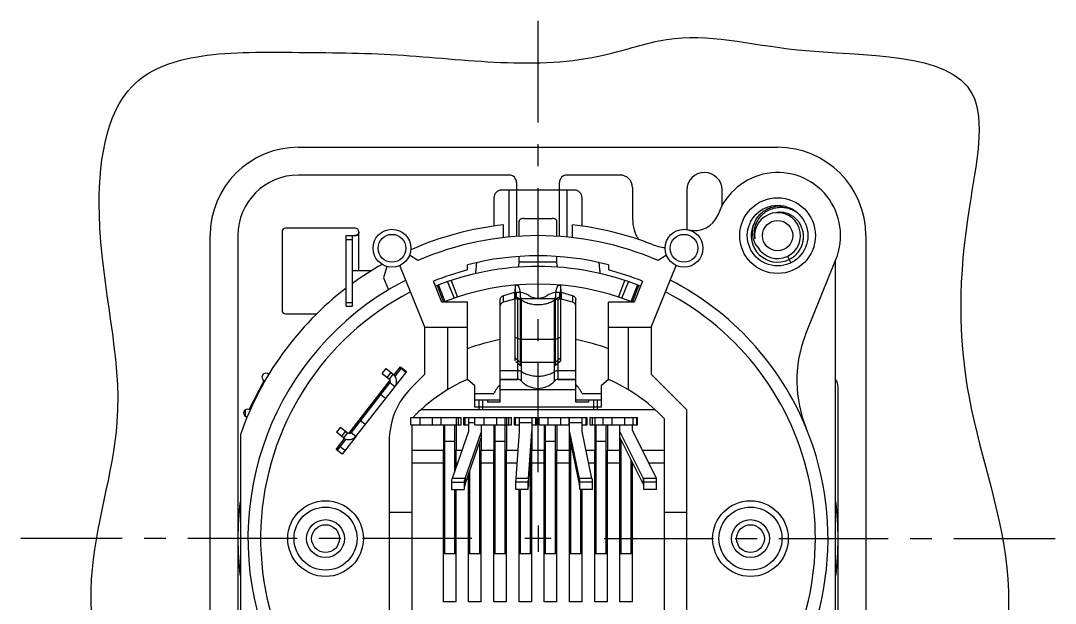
# Model space of a CAD drawing. Header units: millimetres. Extents: x 0 to 420, y 0 to 297.
# Drawn here: x 192.9 to 274.9, y 122.5 to 168.6 of the extents above; entities that cross this region are included whole.
import ezdxf

# ---------------------------------------------------------------- set-up
doc = ezdxf.new("R2010")
doc.units = ezdxf.units.MM
doc.header["$LTSCALE"] = 23.1
doc.linetypes.add('CENTER', pattern=[0.6, 0.375, -0.075, 0.075, -0.075])
doc.layers.get('0').update_dxf_attribs({"linetype": 'CONTINUOUS'})
for name, color, linetype in [('4171', 7, 'CONTINUOUS'), ('AUSFORMSCHRAEGEN', 7, 'CONTINUOUS'), ('BEZUGSACHSEN', 7, 'CONTINUOUS'), ('DEFAULT_1', 7, 'CENTER'), ('FASEN', 7, 'CONTINUOUS'), ('RUNDUNGEN', 7, 'CONTINUOUS')]:
    doc.layers.add(name, color=color, linetype=linetype)

msp = doc.modelspace()

# ---------------------------------------------------------------- linework, layer by layer
at = {"color": 7, "linetype": 'CONTINUOUS'}
for p, q in [((214.89072, 158.60542), (252.89072, 158.60542)), ((236.79072, 155.20542), (230.99072, 155.20542)), ((241.39072, 155.40542), (241.39072, 152.91371)), ((245.69072, 155.20542), (245.69072, 152.08812)), ((248.49072, 153.96537), (248.49072, 155.20542)), ((213.59072, 151.90542), (213.59072, 145.70542)), ((219.39072, 152.20542), (213.89072, 152.20542)), ((207.89072, 112.80542), (207.89072, 151.60542)), ((210.09072, 151.60542), (210.09072, 115.60542)), ((218.69072, 151.60542), (219.49601, 151.60542)), ((219.19072, 146.00542), (219.19072, 151.60542)), ((259.89072, 151.60542), (259.89072, 103.60542)), ((224.37326, 149.63762), (223.71008, 150.06583)), ((244.07136, 150.06583), (243.40817, 149.63762)), ((255.17731, 143.9611), (257.52172, 149.72025)), ((257.49072, 119.35678), (257.49072, 149.6441)), ((220.65953, 148.80542), (219.19072, 148.80542)), ((221.90568, 149.16107), (221.65011, 148.24924)), ((224.91761, 144.34374), (222.92556, 149.23731)), ((228.29072, 148.88591), (228.29072, 149.29412)), ((239.49072, 149.29412), (239.49072, 148.88591)), ((242.86383, 144.34374), (244.85588, 149.23731)), ((221.65011, 148.24924), (222.03153, 147.31226)), ((226.26282, 146.34374), (225.59412, 147.98643)), ((242.18732, 147.98643), (241.51862, 146.34374)), ((232.08662, 147.68721), (232.0889, 147.48906)), ((232.0889, 147.48906), (232.09033, 147.23809)), ((232.09033, 147.23809), (232.09072, 146.89252)), ((235.69072, 146.89237), (235.69121, 147.26816)), ((228.29072, 146.34374), (226.26282, 146.34374)), ((228.29072, 140.21811), (228.29072, 146.34374)), ((232.09072, 141.68979), (232.09072, 146.78776)), ((232.49072, 141.31892), (232.49072, 146.59997)), ((235.29072, 141.31892), (235.29072, 146.59997)), ((235.69072, 141.68979), (235.69072, 146.78776)), ((239.49072, 140.21811), (239.49072, 146.34374)), ((241.51862, 146.34374), (239.49072, 146.34374)), ((213.89072, 145.40542), (216.35091, 145.40542)), ((218.69072, 146.00542), (219.19072, 146.00542)), ((224.91761, 140.63231), (224.91761, 144.34374)), ((224.91761, 144.34374), (228.29072, 144.34374)), ((226.71761, 144.34374), (226.71761, 139.39467)), ((239.49072, 144.34374), (242.86383, 144.34374)), ((241.06383, 139.39467), (241.06383, 144.34374)), ((242.86383, 144.34374), (242.86383, 140.63231)), ((222.49617, 140.56867), (222.9887, 141.19908)), ((222.9887, 141.19908), (223.46151, 140.82968)), ((232.12482, 141.62925), (232.49072, 141.31892)), ((235.65662, 141.62925), (235.29072, 141.31892)), ((212.55254, 140.61018), (212.43452, 140.67031)), ((223.46151, 140.82968), (222.53802, 139.64766)), ((223.01402, 141.07649), (222.55267, 140.48599)), ((223.40803, 140.76866), (223.01402, 141.07649)), ((230.89072, 138.40542), (230.89072, 140.91984)), ((236.89072, 138.40542), (236.89072, 140.91984)), ((242.86383, 140.63231), (245.69072, 137.80542)), ((212.16213, 140.13571), (212.24051, 140.09577)), ((218.88243, 135.94329), (222.16968, 140.15078)), ((222.1404, 139.95831), (219.0621, 136.01826)), ((228.89072, 139.70542), (228.29072, 140.21811)), ((232.29072, 140.20542), (230.89072, 140.20542)), ((236.89072, 140.20542), (235.49072, 140.20542)), ((239.49072, 140.21811), (238.89072, 139.70542)), ((257.69072, 103.60542), (257.69072, 139.60542)), ((228.89072, 139.10542), (230.39072, 139.10542)), ((237.39072, 139.10542), (238.89072, 139.10542)), ((229.89072, 138.60542), (230.89072, 138.60542)), ((236.89072, 138.60542), (237.89072, 138.60542)), ((210.70936, 137.28449), (210.81809, 137.22909)), ((211.06497, 137.77669), (210.98175, 137.81909)), ((223.81072, 136.60542), (223.81072, 137.20542)), ((223.81072, 137.20542), (226.77791, 137.20542)), ((224.51072, 137.20542), (224.51072, 136.60542)), ((243.18588, 137.80542), (224.59556, 137.80542)), ((225.51072, 137.20542), (225.51072, 136.60542)), ((226.21072, 136.60542), (226.21072, 137.20542)), ((227.39072, 137.20542), (227.39072, 134.60542)), ((228.09072, 137.20542), (228.09072, 136.60542)), ((228.09072, 137.20542), (231.29072, 137.20542)), ((228.39072, 137.20542), (228.39072, 136.09358)), ((228.89072, 136.60542), (228.89072, 137.20542)), ((229.59072, 137.20542), (229.59072, 136.60542)), ((230.59072, 137.20542), (230.59072, 136.60542)), ((231.29072, 136.60542), (231.29072, 137.20542)), ((231.39072, 137.20542), (231.39072, 134.60542)), ((232.09072, 137.20542), (232.09072, 136.60542)), ((232.09072, 137.20542), (233.69072, 137.20542)), ((232.39072, 137.20542), (232.39072, 136.09358)), ((233.39072, 137.20542), (233.39072, 134.60542)), ((233.69072, 137.20542), (233.69072, 136.60542)), ((233.97072, 136.60542), (233.97072, 137.20542)), ((233.97072, 137.20542), (237.69072, 137.20542)), ((234.67072, 137.20542), (234.67072, 136.60542)), ((235.67072, 137.20542), (235.67072, 136.60542)), ((236.37072, 136.60542), (236.37072, 137.20542)), ((236.39072, 134.60542), (236.39072, 137.20542)), ((237.39072, 136.09358), (237.39072, 137.20542)), ((237.69072, 137.20542), (237.69072, 136.60542)), ((238.39072, 137.20542), (238.39072, 134.60542)), ((238.58629, 137.20542), (241.69072, 137.20542)), ((239.05072, 136.60542), (239.05072, 137.20542)), ((239.75072, 137.20542), (239.75072, 136.60542)), ((240.75072, 137.20542), (240.75072, 136.60542)), ((241.45072, 136.60542), (241.45072, 137.20542)), ((241.69072, 137.20542), (241.69072, 136.60542)), ((243.89072, 137.11541), (243.89072, 118.09542)), ((245.69072, 118.09542), (245.69072, 137.80542)), ((223.89072, 136.60542), (223.89072, 109.00542)), ((226.39072, 136.60542), (226.39072, 134.60542)), ((229.39072, 136.60542), (229.39072, 134.60542)), ((230.39072, 136.60542), (230.39072, 134.60542)), ((234.39072, 136.60542), (234.39072, 134.60542)), ((235.39072, 136.60542), (235.39072, 134.60542)), ((239.39072, 136.60542), (239.39072, 134.60542)), ((240.39072, 134.60542), (240.39072, 136.60542)), ((241.39072, 136.16267), (241.39072, 136.60542)), ((210.29072, 135.85405), (210.29072, 105.60069)), ((217.87871, 134.65859), (218.55594, 135.5254)), ((218.64983, 135.49058), (217.95391, 134.59984)), ((219.45971, 135.70761), (218.35152, 134.28919)), ((228.39072, 136.09358), (227.08815, 132.35406)), ((228.11598, 132.35406), (229.39072, 136.01369)), ((232.39072, 136.09358), (232.13444, 132.35406)), ((233.13553, 132.35406), (233.39072, 136.07765)), ((236.39072, 136.04561), (237.15593, 132.35406)), ((238.16587, 132.35406), (237.39072, 136.09358)), ((240.39072, 136.04942), (242.24126, 132.35406)), ((243.28072, 132.38852), (241.39072, 136.16267)), ((218.35152, 134.28919), (217.87871, 134.65859)), ((218.58248, 134.59225), (218.18848, 134.90008)), ((223.89072, 134.60542), (226.39072, 134.60542)), ((227.39072, 134.60542), (227.87235, 134.60542)), ((229.39072, 134.60542), (230.39072, 134.60542)), ((231.39072, 134.60542), (232.28873, 134.60542)), ((233.39072, 134.60542), (234.39072, 134.60542)), ((235.39072, 134.60542), (236.39072, 134.60542)), ((237.6992, 134.60542), (238.39072, 134.60542)), ((239.39072, 134.60542), (240.39072, 134.60542)), ((242.17055, 134.60542), (243.89072, 134.60542)), ((226.49072, 133.92542), (226.39072, 133.92542)), ((227.39072, 133.92542), (227.29072, 133.92542)), ((229.39072, 133.92542), (229.29072, 133.92542)), ((230.49072, 133.92542), (230.39072, 133.92542)), ((231.39072, 133.92542), (231.29072, 133.92542)), ((233.39072, 133.92542), (233.29072, 133.92542)), ((234.49072, 133.92542), (234.39072, 133.92542)), ((235.39072, 133.92542), (235.29072, 133.92542)), ((236.49072, 133.92542), (236.39072, 133.92542)), ((238.49072, 133.92542), (238.39072, 133.92542)), ((239.39072, 133.92542), (239.29072, 133.92542)), ((240.49072, 133.92542), (240.39072, 133.92542)), ((227.04072, 132.25833), (227.04072, 131.48542)), ((228.04072, 132.21111), (228.04072, 131.48542)), ((228.11598, 132.35406), (228.11598, 131.91525)), ((232.12072, 131.48542), (232.12072, 132.21997)), ((233.12072, 131.48542), (233.12072, 132.21111)), ((237.15593, 132.35406), (237.15593, 131.91525)), ((237.20072, 131.48542), (237.20072, 132.21111)), ((238.20072, 131.48542), (238.20072, 132.23863)), ((242.24126, 132.35406), (242.24126, 131.91525)), ((242.28072, 131.48542), (242.28072, 132.29642)), ((243.28072, 131.48542), (243.28072, 132.38852)), ((227.04072, 132.08542), (228.04072, 132.08542)), ((233.12072, 132.08542), (232.12072, 132.08542)), ((238.20072, 132.08542), (237.20072, 132.08542)), ((243.28072, 132.08542), (242.28072, 132.08542)), ((222.09072, 129.70579), (222.09072, 102.60542)), ((222.09072, 129.70579), (223.89072, 129.70579)), ((243.89072, 129.70579), (245.69072, 129.70579)), ((233.89072, 128.65542), (233.89072, 126.55542)), ((234.94072, 127.60542), (232.84072, 127.60542)), ((227.39072, 126.40542), (226.39072, 126.40542)), ((229.39072, 126.40542), (228.39072, 126.40542)), ((231.39072, 126.40542), (230.39072, 126.40542)), ((233.39072, 126.40542), (232.39072, 126.40542)), ((235.39072, 126.40542), (234.39072, 126.40542)), ((237.39072, 126.40542), (236.39072, 126.40542)), ((239.39072, 126.40542), (238.39072, 126.40542)), ((241.39072, 126.40542), (240.39072, 126.40542)), ((227.39072, 122.60542), (226.39072, 122.60542)), ((229.39072, 122.60542), (228.39072, 122.60542)), ((231.39072, 122.60542), (230.39072, 122.60542)), ((233.39072, 122.60542), (232.39072, 122.60542)), ((235.39072, 122.60542), (234.39072, 122.60542)), ((237.39072, 122.60542), (236.39072, 122.60542)), ((239.39072, 122.60542), (238.39072, 122.60542)), ((241.39072, 122.60542), (240.39072, 122.60542))]:
    msp.add_line(p, q, dxfattribs=at)
at = {"color": 9, "linetype": 'CONTINUOUS'}
for p, q in [((219.69072, 148.80542), (219.69072, 151.90542)), ((218.69072, 151.30542), (219.19072, 151.30542)), ((232.39072, 149.53523), (235.39072, 149.53523)), ((253.80757, 149.71959), (253.93781, 149.45171)), ((218.69072, 146.30542), (219.19072, 146.30542)), ((232.09072, 146.78776), (232.49072, 146.59997)), ((235.29072, 146.59997), (232.49072, 146.59997)), ((235.69072, 146.78776), (235.29072, 146.59997)), ((232.09072, 143.56232), (232.49072, 143.37453)), ((235.29072, 143.37453), (232.49072, 143.37453)), ((235.69072, 143.56232), (235.29072, 143.37453)), ((232.09072, 141.91456), (232.49072, 141.54368)), ((232.13924, 141.64481), (232.49072, 141.31892)), ((235.29072, 141.54368), (232.49072, 141.54368)), ((235.69072, 141.91456), (235.29072, 141.54368)), ((235.69072, 141.68979), (235.29072, 141.31892)), ((222.10593, 140.23905), (222.41377, 140.63305)), ((210.98175, 137.81909), (212.16213, 140.13571)), ((222.1404, 139.95831), (222.53441, 139.65048)), ((221.79562, 138.70487), (221.40161, 139.0127)), ((230.89072, 139.40542), (236.89072, 139.40542)), ((220.1949, 136.65604), (219.80089, 136.96387)), ((228.89072, 136.77558), (228.39072, 136.77558)), ((233.39072, 136.77558), (232.39072, 136.77558)), ((237.39072, 136.77558), (236.39072, 136.77558)), ((218.78136, 135.98379), (218.47353, 135.58978)), ((219.0621, 136.01826), (219.4561, 135.71043)), ((227.29072, 135.2992), (226.49072, 135.2992)), ((231.29072, 135.2992), (230.49072, 135.2992)), ((235.29072, 135.2992), (234.49072, 135.2992)), ((239.29072, 135.2992), (238.49072, 135.2992)), ((240.54666, 135.2992), (240.49072, 135.2992)), ((228.11598, 132.35406), (227.08815, 132.35406)), ((233.13553, 132.35406), (232.13444, 132.35406)), ((233.13553, 132.35406), (233.13553, 131.91525)), ((238.16587, 132.35406), (237.15593, 132.35406)), ((243.28072, 132.35406), (242.24126, 132.35406))]:
    msp.add_line(p, q, dxfattribs=at)
at = {"color": 3, "linetype": 'CONTINUOUS'}
for p, q in [((218.69072, 146.00542), (218.69072, 151.60542)), ((222.53441, 139.65048), (219.4561, 135.71043)), ((223.81072, 136.60542), (227.39072, 136.60542)), ((226.49072, 126.40542), (226.49072, 136.60542)), ((227.29072, 132.93561), (227.29072, 136.60542)), ((228.09072, 136.60542), (228.39072, 136.60542)), ((228.89072, 136.60542), (231.39072, 136.60542)), ((230.49072, 126.40542), (230.49072, 136.60542)), ((231.29072, 126.40542), (231.29072, 136.60542)), ((232.09072, 136.60542), (232.39072, 136.60542)), ((233.39072, 136.60542), (233.69072, 136.60542)), ((233.97072, 136.60542), (236.39072, 136.60542)), ((234.49072, 126.40542), (234.49072, 136.60542)), ((235.29072, 126.40542), (235.29072, 136.60542)), ((237.39072, 136.60542), (237.69072, 136.60542)), ((238.39072, 136.60542), (241.69072, 136.60542)), ((238.49072, 126.40542), (238.49072, 136.60542)), ((239.29072, 126.40542), (239.29072, 136.60542)), ((228.11598, 131.91525), (229.39072, 135.57488)), ((233.13553, 131.91525), (233.39072, 135.63884)), ((236.39072, 135.6068), (237.15593, 131.91525)), ((240.39072, 135.6106), (242.24126, 131.91525)), ((240.49072, 126.40542), (240.49072, 135.41091)), ((229.29072, 126.40542), (229.29072, 135.28779)), ((236.49072, 126.40542), (236.49072, 135.12438)), ((233.29072, 126.40542), (233.29072, 134.17971)), ((241.29072, 126.40542), (241.29072, 133.81339)), ((228.49072, 126.40542), (228.49072, 132.99108)), ((227.04072, 131.48542), (228.04072, 131.48542)), ((227.29072, 126.40542), (227.29072, 131.48542)), ((233.12072, 131.48542), (232.12072, 131.48542)), ((232.49072, 126.40542), (232.49072, 131.48542)), ((238.20072, 131.48542), (237.20072, 131.48542)), ((237.29072, 126.40542), (237.29072, 131.48542)), ((243.28072, 131.48542), (242.28072, 131.48542))]:
    msp.add_line(p, q, dxfattribs=at)
at = {"color": 7, "linetype": 'CONTINUOUS'}
msp.add_lwpolyline([(235.69121, 147.26816), (235.69302, 147.54137), (235.69466, 147.68004)], dxfattribs=at)
msp.add_circle((252.89072, 151.60542), 1.2, dxfattribs=at)
for centre, radius, start, end in [((214.89072, 151.60542), 7, 90, 180), ((252.89072, 151.60542), 7, 0, 90), ((214.89072, 151.60542), 4.8, 90, 180), ((240.39072, 155.40542), 1, 0, 90), ((247.09072, 155.20542), 1.4, 0, 180), ((252.89072, 151.60542), 5, 337.85, 160.3705064), ((230.99072, 154.60542), 0.6, 90, 180), ((236.79072, 154.60542), 0.6, 0, 90), ((244.39072, 152.91371), 3, 180, 212.6096632), ((252.89072, 151.60542), 2.09689, 149.8922597, 285.478133), ((252.89072, 151.60542), 1.82, 210.2268121, 188.0325009), ((213.89072, 151.90542), 0.3, 90, 180), ((219.39072, 151.90542), 0.3, 0, 90), ((233.89072, 127.60542), 24, 66.6366567, 113.3633433), ((233.89072, 127.60542), 22.4, 75.5224878, 104.4775122), ((252.88955, 151.60851), 2.10018, 285.4863392, 295.9198652), ((233.89072, 127.60542), 22.00499, 104.7432356, 112.15), ((233.89072, 127.60542), 22.00499, 67.85, 75.2567644), ((233.89072, 127.60542), 22, 117.3659086, 237.5635628), ((262.25981, 146.74952), 30.16911, 179.5913723, 179.9273837), ((205.5122, 146.74957), 30.17855, 0.0724989, 0.4082747), ((233.89072, 127.60542), 22, 319.8002357, 62.6340914), ((213.89072, 145.70542), 0.3, 180, 270), ((264.41807, 140.1386), 10, 159.6116131, 202.3208854), ((268.14411, 138.68264), 14, 157.85, 159.338818), ((233.89072, 127.60542), 16.04641, 100.7763383, 110.4254157), ((233.89072, 127.60542), 16.04641, 69.5745843, 79.2236617), ((212.29832, 140.40301), 0.3, 63, 243), ((221.9828, 140.08145), 0.2, 322, 52), ((233.89072, 127.60542), 13.8, 113.9410873, 135.9108099), ((233.89072, 137.16892), 4, 138.6052479, 151.0449756), ((233.89072, 137.16892), 4, 28.9550244, 41.3947521), ((233.89072, 127.60542), 13.8, 43.5612845, 66.0589127), ((256.69072, 139.60542), 1, 0, 36.7700646), ((210.84555, 137.55179), 0.3, 63, 243), ((218.90449, 136.14139), 0.2, 232, 322), ((233.89072, 127.60542), 23.8, 172.9089184, 187.0910816), ((233.89072, 127.60542), 23.8, 352.9089184, 7.0910816)]:
    msp.add_arc(centre, radius, start, end, dxfattribs=at)
at = {"color": 3, "linetype": 'CONTINUOUS'}
for centre, start, end in [((221.9828, 140.08145), 322, 52), ((218.90449, 136.14139), 232, 322)]:
    msp.add_arc(centre, 0.7, start, end, dxfattribs=at)
at = {"color": 7, "linetype": 'CONTINUOUS'}
for points, knots in [([(244.08527, 167.14666), (247.39258, 167.66349), (254.91526, 165.46675), (270.72027, 166.47485), (267.24616, 151.10819), (267.10257, 139.02373), (272.85133, 123.73556), (268.86873, 109.81383), (274.11056, 93.74358), (262.14433, 89.80538), (256.03045, 88.79099), (254.05909, 88.56179)], [0, 0, 0, 0, 0.09412705, 0.22309623, 0.30407615, 0.44207448, 0.57379684, 0.72109852, 0.83887147, 0.94667909, 1, 1, 1, 1]), ([(206.73743, 165.75331), (209.13937, 166.18179), (215.08735, 166.11365), (225.22772, 166.06774), (235.51649, 164.38545), (242.4859, 166.89673), (244.08527, 167.14666)], [0, 0, 0, 0, 0.19114483, 0.41719415, 0.86364662, 1, 1, 1, 1]), ([(224.46359, 88.19097), (217.68631, 87.33002), (206.74027, 83.59083), (196.20177, 97.2021), (200.78924, 110.36549), (197.07553, 123.90486), (202.18887, 138.24736), (198.19842, 150.60632), (199.80695, 163.52631), (204.7518, 165.3991), (206.73743, 165.75331)], [0, 0, 0, 0, 0.18783985, 0.28730037, 0.42500307, 0.56084177, 0.68233007, 0.84211899, 0.94365503, 1, 1, 1, 1]), ([(251.31817, 150.68918), (251.24241, 150.78293), (251.10828, 150.98894), (250.9716, 151.33521), (250.90463, 151.7098), (250.91266, 152.09795), (250.99775, 152.48434), (251.15885, 152.85349), (251.39184, 153.19048), (251.68969, 153.48142), (252.04282, 153.71409), (252.43941, 153.87832), (252.86595, 153.96641), (253.18163, 153.97138), (253.35073, 153.9558), (253.37379, 153.95333)], [0, 0, 0, 0, 0.07380639, 0.14933346, 0.22652538, 0.30528912, 0.38554993, 0.46726828, 0.55039304, 0.63487541, 0.72068484, 0.80779302, 0.89617076, 0.98582106, 1, 1, 1, 1]), ([(254.52868, 153.35469), (254.46596, 153.40195), (254.27668, 153.53052), (253.93665, 153.69566), (253.50631, 153.81013), (253.06875, 153.83941), (252.64042, 153.78457), (252.2372, 153.64979), (251.99298, 153.51033), (251.87986, 153.42985)], [0, 0, 0, 0, 0.08312027, 0.24188258, 0.39824239, 0.55221622, 0.70382503, 0.85308419, 1, 1, 1, 1]), ([(251.87986, 153.42985), (251.76853, 153.35066), (251.56307, 153.17183), (251.31577, 152.85063), (251.13987, 152.49254), (251.04043, 152.11258), (251.01938, 151.72656), (251.05728, 151.47323), (251.08858, 151.3511)], [0, 0, 0, 0, 0.17336393, 0.34394883, 0.51182508, 0.67707912, 0.83975042, 1, 1, 1, 1]), ([(219.69072, 151.90542), (219.69072, 151.87335), (219.68384, 151.81215), (219.65622, 151.72887), (219.61337, 151.66232), (219.55893, 151.61786), (219.51588, 151.60542), (219.49601, 151.60542)], [0, 0, 0, 0, 0.24665098, 0.4693486, 0.66969921, 0.84719927, 1, 1, 1, 1]), ([(232.09146, 146.96469), (232.09179, 147.0203), (232.09256, 147.17271), (232.08905, 147.39417), (232.10779, 147.56482), (232.10298, 147.63319)], [0, 0, 0, 0, 0.24935854, 0.68372315, 1, 1, 1, 1]), ([(232.28044, 147.6501), (232.3264, 147.61457), (232.39173, 147.48628), (232.45051, 147.25542), (232.48426, 146.9497), (232.49072, 146.72347), (232.49072, 146.59997)], [0, 0, 0, 0, 0.158217, 0.37683806, 0.66016892, 1, 1, 1, 1]), ([(235.29072, 146.59997), (235.29072, 146.72356), (235.29718, 146.94991), (235.33097, 147.25568), (235.38977, 147.48644), (235.45508, 147.6146), (235.501, 147.6501)], [0, 0, 0, 0, 0.34008713, 0.62347572, 0.84191789, 1, 1, 1, 1]), ([(235.67845, 147.63335), (235.67365, 147.56493), (235.69238, 147.39419), (235.68888, 147.17266), (235.68965, 147.02023), (235.68998, 146.96462)], [0, 0, 0, 0, 0.31639807, 0.7507478, 1, 1, 1, 1]), ([(227.08815, 132.35406), (227.08427, 132.34548), (227.06933, 132.31315), (227.05334, 132.28129), (227.04072, 132.25833)], [0, 0, 0, 0, 0.2643952, 1, 1, 1, 1]), ([(228.11598, 132.35406), (228.10414, 132.32791), (228.08079, 132.27932), (228.05423, 132.23235), (228.04072, 132.21111)], [0, 0, 0, 0, 0.53276821, 1, 1, 1, 1]), ([(232.13444, 132.35406), (232.13333, 132.34162), (232.12922, 132.29688), (232.12463, 132.25218), (232.12072, 132.21997)], [0, 0, 0, 0, 0.27788459, 1, 1, 1, 1]), ([(233.13553, 132.35406), (233.13433, 132.34067), (233.12994, 132.29296), (233.125, 132.2453), (233.12072, 132.21111)], [0, 0, 0, 0, 0.28064344, 1, 1, 1, 1]), ([(237.15593, 132.35406), (237.16292, 132.32811), (237.17665, 132.28007), (237.19255, 132.23268), (237.20072, 132.21111)], [0, 0, 0, 0, 0.53813364, 1, 1, 1, 1]), ([(238.16587, 132.35406), (238.16871, 132.34355), (238.17941, 132.3048), (238.19115, 132.26633), (238.20072, 132.23863)], [0, 0, 0, 0, 0.27096676, 1, 1, 1, 1]), ([(242.24126, 132.35406), (242.24453, 132.34905), (242.25733, 132.32961), (242.27058, 132.31045), (242.28072, 132.29642)], [0, 0, 0, 0, 0.256637, 1, 1, 1, 1])]:
    msp.add_open_spline(points, degree=3, knots=knots, dxfattribs=at)
at = {"color": 3, "linetype": 'CONTINUOUS'}
for points, knots in [([(219.69072, 151.90542), (219.69072, 151.87623), (219.67754, 151.81418), (219.62339, 151.73059), (219.537, 151.6626), (219.44672, 151.62583), (219.38717, 151.61318), (219.36649, 151.61019)], [0, 0, 0, 0, 0.18451692, 0.38970678, 0.61778486, 0.868374, 1, 1, 1, 1]), ([(228.11598, 131.91525), (228.10422, 131.8737), (228.08115, 131.79678), (228.05443, 131.721), (228.04072, 131.68652)], [0, 0, 0, 0, 0.53778389, 1, 1, 1, 1]), ([(233.13553, 131.91525), (233.13433, 131.89383), (233.12994, 131.81755), (233.12501, 131.7413), (233.12072, 131.68652)], [0, 0, 0, 0, 0.28083628, 1, 1, 1, 1]), ([(237.15593, 131.91525), (237.1629, 131.87385), (237.17656, 131.79735), (237.19249, 131.72128), (237.20072, 131.68652)], [0, 0, 0, 0, 0.54034343, 1, 1, 1, 1]), ([(242.24126, 131.91525), (242.24452, 131.90725), (242.25725, 131.87633), (242.27051, 131.84563), (242.28072, 131.82303)], [0, 0, 0, 0, 0.25822195, 1, 1, 1, 1])]:
    msp.add_open_spline(points, degree=3, knots=knots, dxfattribs=at)
at = {"color": 7, "linetype": 'CONTINUOUS'}
for points in [[(232.15474, 147.6928), (232.19901, 147.69378), (232.24523, 147.67732), (232.28044, 147.6501)], [(235.501, 147.6501), (235.5362, 147.67732), (235.58242, 147.69377), (235.62669, 147.6928)], [(232.10298, 147.63319), (232.10173, 147.65097), (232.09963, 147.66851), (232.09962, 147.68642)], [(235.6818, 147.68642), (235.68179, 147.66856), (235.67969, 147.65107), (235.67845, 147.63335)]]:
    msp.add_open_spline(points, degree=3, dxfattribs=at)
at = {"layer": '4171', "color": 9, "linetype": 'CONTINUOUS'}
for p, q in [((232.29072, 140.20542), (232.29072, 146.59142)), ((232.58449, 140.07689), (232.58449, 146.5088)), ((235.19695, 140.07689), (235.19695, 146.5088)), ((235.49072, 140.20542), (235.49072, 146.59142)), ((230.89072, 140.91984), (232.29072, 140.91984)), ((235.49072, 140.91984), (236.89072, 140.91984))]:
    msp.add_line(p, q, dxfattribs=at)
at = {"layer": '4171', "color": 7, "linetype": 'CONTINUOUS'}
for p, q in [((230.89072, 140.20542), (232.29072, 140.20542)), ((235.49072, 140.20542), (236.89072, 140.20542))]:
    msp.add_line(p, q, dxfattribs=at)
for centre, radius, start, end in [((232.29072, 139.80542), 0.4, 42.7412445, 90), ((233.89072, 141.28399), 1.77857, 222.7412445, 317.2587555), ((235.49072, 139.80542), 0.4, 90, 137.2587555)]:
    msp.add_arc(centre, radius, start, end, dxfattribs=at)
for points, knots in [([(233.17203, 146.8578), (233.11373, 146.89835), (232.98425, 146.97041), (232.76952, 147.04746), (232.53515, 147.09499), (232.3728, 147.10565), (232.29072, 147.10565)], [0, 0, 0, 0, 0.22951843, 0.47592983, 0.73471104, 1, 1, 1, 1]), ([(235.49072, 147.10565), (235.40864, 147.10565), (235.24628, 147.09499), (235.01192, 147.04746), (234.79719, 146.97041), (234.6677, 146.89835), (234.60941, 146.8578)], [0, 0, 0, 0, 0.26528896, 0.52407017, 0.77048157, 1, 1, 1, 1]), ([(232.29072, 146.59142), (232.32706, 146.59142), (232.39836, 146.58521), (232.49827, 146.55781), (232.55827, 146.52704), (232.58449, 146.5088)], [0, 0, 0, 0, 0.35263792, 0.69010629, 1, 1, 1, 1]), ([(232.58449, 146.5088), (232.68396, 146.44006), (232.90705, 146.31951), (233.27889, 146.20022), (233.68311, 146.13879), (234.09833, 146.13879), (234.50255, 146.20022), (234.87439, 146.31951), (235.09748, 146.44006), (235.19695, 146.5088)], [0, 0, 0, 0, 0.1318725, 0.27440809, 0.4239855, 0.5760145, 0.72559191, 0.8681275, 1, 1, 1, 1]), ([(233.17203, 146.8578), (233.22664, 146.81982), (233.34956, 146.75374), (233.55407, 146.688), (233.7765, 146.65423), (234.00494, 146.65423), (234.22736, 146.688), (234.43188, 146.75374), (234.5548, 146.81982), (234.60941, 146.8578)], [0, 0, 0, 0, 0.1318725, 0.27440809, 0.4239855, 0.5760145, 0.72559191, 0.8681275, 1, 1, 1, 1]), ([(235.19695, 146.5088), (235.22317, 146.52704), (235.28317, 146.55781), (235.38307, 146.58521), (235.45438, 146.59142), (235.49072, 146.59142)], [0, 0, 0, 0, 0.30989371, 0.64736208, 1, 1, 1, 1])]:
    msp.add_open_spline(points, degree=3, knots=knots, dxfattribs=at)
at = {"layer": '4171', "color": 9, "linetype": 'CONTINUOUS'}
for points, knots in [([(232.29072, 140.91984), (232.32706, 140.91984), (232.39836, 140.91364), (232.49827, 140.88624), (232.55827, 140.85546), (232.58449, 140.83723)], [0, 0, 0, 0, 0.35263792, 0.69010629, 1, 1, 1, 1]), ([(232.58449, 140.83723), (232.68375, 140.76818), (232.90715, 140.64808), (233.27886, 140.5286), (233.68312, 140.46723), (234.09832, 140.46723), (234.50258, 140.5286), (234.87429, 140.64808), (235.09769, 140.76818), (235.19695, 140.83723)], [0, 0, 0, 0, 0.1318725, 0.27440809, 0.4239855, 0.5760145, 0.72559191, 0.8681275, 1, 1, 1, 1]), ([(235.19695, 140.83723), (235.22317, 140.85546), (235.28317, 140.88624), (235.38307, 140.91364), (235.45438, 140.91984), (235.49072, 140.91984)], [0, 0, 0, 0, 0.30989371, 0.64736208, 1, 1, 1, 1])]:
    msp.add_open_spline(points, degree=3, knots=knots, dxfattribs=at)
at = {"layer": 'AUSFORMSCHRAEGEN', "color": 7, "linetype": 'CONTINUOUS'}
for p, q in [((214.89072, 158.60542), (252.89072, 158.60542)), ((231.1657, 151.45021), (231.1657, 152.45646)), ((236.61574, 151.45021), (236.61574, 152.45646)), ((207.89072, 103.60542), (207.89072, 151.60542)), ((259.89072, 151.60542), (259.89072, 103.60542))]:
    msp.add_line(p, q, dxfattribs=at)
for centre, radius, start, end in [((214.89072, 151.60542), 7, 90, 180), ((252.89072, 151.60542), 7, 0, 90), ((233.89072, 127.60542), 25, 96.2577254, 113.7919231), ((233.89072, 127.60542), 25, 68.7238493, 83.7422746)]:
    msp.add_arc(centre, radius, start, end, dxfattribs=at)
at = {"layer": 'BEZUGSACHSEN', "color": 9, "linetype": 'CONTINUOUS'}
msp.add_line((253.6865, 149.96861), (253.80757, 149.71959), dxfattribs=at)
at = {"layer": 'BEZUGSACHSEN', "color": 7, "linetype": 'CONTINUOUS'}
for radius in [3, 2.4]:
    msp.add_circle((252.89072, 151.60542), radius, dxfattribs=at)
for centre, radius, start, end in [((253.08212, 151.72529), 1.72653, 96.4432843, 100.9774329), ((253.08378, 151.71219), 1.73973, 96.2955272, 96.4492019), ((244.41376, 154.62884), 4, 248.7238493, 263.6551789), ((233.89072, 127.60542), 25, 119.6574929, 126.0242721), ((233.89072, 127.60542), 25, 127.4596285, 160.7345354)]:
    msp.add_arc(centre, radius, start, end, dxfattribs=at)
msp.add_open_spline([(253.80757, 149.71959), (253.904, 149.76647), (254.0897, 149.87571), (254.33846, 150.08119), (254.55139, 150.32307), (254.72302, 150.59493), (254.84913, 150.88963), (254.92674, 151.19939), (254.9542, 151.51608), (254.93126, 151.83141), (254.85906, 152.13721), (254.74006, 152.42561), (254.57798, 152.6893), (254.37773, 152.92171), (254.14523, 153.11723), (253.88725, 153.27134), (253.6112, 153.38076), (253.32488, 153.44353), (253.08356, 153.45654), (252.94019, 153.44663), (252.89301, 153.44143)], degree=3, knots=[0, 0, 0, 0, 0.05945646, 0.11886885, 0.17819283, 0.23738371, 0.29639652, 0.35518596, 0.41370641, 0.47191198, 0.52975646, 0.5871931, 0.64417424, 0.70065131, 0.75657478, 0.81189427, 0.86655853, 0.92051553, 0.97371261, 1, 1, 1, 1], dxfattribs=at)
at = {"layer": 'DEFAULT_1', "color": 7, "linetype": 'CENTER'}
for p, q in [((233.89072, 132.85542), (233.89072, 168.62982)), ((228.64072, 127.60542), (192.86632, 127.60542)), ((239.14072, 127.60542), (274.91512, 127.60542))]:
    msp.add_line(p, q, dxfattribs=at)
at = {"layer": 'FASEN', "color": 7, "linetype": 'CONTINUOUS'}
for p, q in [((228.89072, 138.00542), (228.89072, 139.70542)), ((238.89072, 139.70542), (238.89072, 138.00542)), ((238.89072, 138.00542), (228.89072, 138.00542)), ((230.89072, 138.40542), (229.89072, 138.40542)), ((237.89072, 138.40542), (236.89072, 138.40542)), ((226.77791, 137.20542), (227.79072, 137.20542)), ((227.59072, 136.60542), (227.59072, 137.20542)), ((227.79072, 136.60542), (227.79072, 137.20542)), ((227.99072, 137.20542), (227.99072, 136.60542)), ((227.99072, 137.20542), (228.89072, 137.20542)), ((231.29072, 137.20542), (231.79072, 137.20542)), ((231.59072, 136.60542), (231.59072, 137.20542)), ((231.79072, 136.60542), (231.79072, 137.20542)), ((231.99072, 137.20542), (231.99072, 136.60542)), ((231.99072, 137.20542), (233.79072, 137.20542)), ((233.79072, 136.60542), (233.79072, 137.20542)), ((236.37072, 137.20542), (237.79072, 137.20542)), ((237.79072, 136.60542), (237.79072, 137.20542)), ((237.99072, 137.20542), (237.99072, 136.60542)), ((237.99072, 137.20542), (238.58629, 137.20542)), ((238.19072, 137.20542), (238.19072, 136.60542)), ((241.45072, 137.20542), (241.79072, 137.20542)), ((241.79072, 136.60542), (241.79072, 137.20542)), ((227.39072, 136.60542), (227.79072, 136.60542)), ((227.99072, 136.60542), (228.39072, 136.60542)), ((231.39072, 136.60542), (231.79072, 136.60542)), ((231.99072, 136.60542), (232.39072, 136.60542)), ((233.39072, 136.60542), (233.79072, 136.60542)), ((236.37072, 136.60542), (236.39072, 136.60542)), ((237.39072, 136.60542), (237.79072, 136.60542)), ((237.99072, 136.60542), (238.39072, 136.60542)), ((241.45072, 136.60542), (241.79072, 136.60542))]:
    msp.add_line(p, q, dxfattribs=at)
for centre, radius in [((222.31049, 150.60542), 1.5), ((245.47094, 150.60542), 1.5), ((222.31049, 150.60542), 1.1), ((245.47094, 150.60542), 1.1), ((217.04072, 127.60542), 3), ((250.74072, 127.60542), 3), ((217.04072, 127.60542), 2.5), ((250.74072, 127.60542), 2.5), ((217.04072, 127.60542), 1.5), ((250.74072, 127.60542), 1.5), ((217.04072, 127.60542), 1.1), ((250.74072, 127.60542), 1.1)]:
    msp.add_circle(centre, radius, dxfattribs=at)
at = {"layer": 'RUNDUNGEN', "color": 7, "linetype": 'CONTINUOUS'}
for p, q in [((231.59072, 156.40542), (214.89072, 156.40542)), ((240.39072, 156.40542), (236.19072, 156.40542)), ((232.19072, 155.80542), (232.19072, 151.53819)), ((235.59072, 151.53819), (235.59072, 155.80542)), ((230.39072, 154.60542), (230.39072, 152.35135)), ((237.39072, 152.35426), (237.39072, 154.60542)), ((232.39072, 151.55574), (232.39072, 152.73589)), ((232.79072, 152.96713), (234.99072, 152.96713)), ((235.39072, 151.55574), (235.39072, 152.73589)), ((248.1813, 153.2851), (248.16632, 153.24832)), ((232.39072, 149.53523), (232.39072, 149.95244)), ((235.39072, 149.53523), (235.39072, 149.95244)), ((225.89037, 147.64605), (226.40416, 146.34374)), ((232.02444, 147.08717), (231.15391, 146.84445)), ((232.29072, 147.10565), (232.16125, 147.10565)), ((235.62019, 147.10565), (235.49072, 147.10565)), ((236.62753, 146.84445), (235.757, 147.08717)), ((241.37728, 146.34374), (241.89107, 147.64605)), ((230.89072, 140.91984), (230.89072, 146.55651)), ((232.02444, 146.57294), (231.15391, 146.33022)), ((232.16125, 146.59142), (232.29072, 146.59142)), ((235.49072, 146.59142), (235.62019, 146.59142)), ((236.62753, 146.33022), (235.757, 146.57294)), ((236.89072, 140.91984), (236.89072, 146.55651)), ((221.54477, 140.67748), (221.8526, 141.07148)), ((221.54477, 140.67748), (222.10593, 140.23905)), ((223.84808, 139.56277), (224.91761, 140.63231)), ((228.89072, 138.60542), (229.89072, 138.60542)), ((229.89072, 138.60542), (229.89072, 138.40542)), ((237.89072, 138.60542), (237.89072, 138.40542)), ((237.89072, 138.60542), (238.89072, 138.60542)), ((218.2202, 136.42222), (217.91236, 136.02822)), ((218.2202, 136.42222), (218.78136, 135.98379)), ((222.09072, 135.32013), (222.09072, 129.70579)), ((226.39072, 122.60542), (226.39072, 134.60542)), ((227.39072, 133.2227), (227.39072, 134.60542)), ((229.39072, 122.60542), (229.39072, 134.60542)), ((230.39072, 122.60542), (230.39072, 134.60542)), ((231.39072, 122.60542), (231.39072, 134.60542)), ((233.39072, 122.60542), (233.39072, 134.60542)), ((234.39072, 122.60542), (234.39072, 134.60542)), ((235.39072, 122.60542), (235.39072, 134.60542)), ((236.39072, 122.60542), (236.39072, 134.60542)), ((238.39072, 122.60542), (238.39072, 134.60542)), ((239.39072, 122.60542), (239.39072, 134.60542)), ((240.39072, 122.60542), (240.39072, 134.60542)), ((241.39072, 122.60542), (241.39072, 133.60542)), ((228.39072, 122.60542), (228.39072, 132.70399)), ((227.39072, 122.60542), (227.39072, 131.48542)), ((232.39072, 122.60542), (232.39072, 131.48542)), ((237.39072, 122.60542), (237.39072, 131.48542))]:
    msp.add_line(p, q, dxfattribs=at)
at = {"layer": 'RUNDUNGEN', "color": 9, "linetype": 'CONTINUOUS'}
for p, q in [((231.59072, 155.20542), (231.59072, 151.48552)), ((236.19072, 151.48552), (236.19072, 155.20542)), ((226.00362, 147.69036), (226.5091, 146.3848)), ((226.71394, 147.95193), (227.23661, 146.6514)), ((226.99208, 148.0468), (227.49466, 146.73852)), ((240.28678, 146.73852), (240.78936, 148.0468)), ((240.54483, 146.6514), (241.0675, 147.95193)), ((241.27234, 146.3848), (241.77782, 147.69036)), ((232.02444, 147.08717), (232.02444, 146.57294)), ((232.16125, 147.10565), (232.16125, 146.59142)), ((235.62019, 146.59142), (235.62019, 147.10565)), ((235.757, 146.57294), (235.757, 147.08717)), ((231.15391, 146.33022), (231.15391, 146.84445)), ((236.62753, 146.84445), (236.62753, 146.33022)), ((221.93877, 140.36965), (222.2466, 140.76365)), ((229.19072, 138.60542), (229.19072, 137.80542)), ((229.49072, 138.60542), (229.49072, 137.80542)), ((238.29072, 138.60542), (238.29072, 137.80542)), ((238.59072, 138.60542), (238.59072, 137.80542)), ((210.69072, 137.29759), (210.69072, 137.8074)), ((218.6142, 136.11439), (218.30637, 135.72039)), ((223.89072, 133.60542), (226.39072, 133.60542)), ((227.39072, 133.60542), (227.52403, 133.60542)), ((229.39072, 133.60542), (230.39072, 133.60542)), ((231.39072, 133.60542), (232.2202, 133.60542)), ((233.39072, 133.60542), (234.39072, 133.60542)), ((235.39072, 133.60542), (236.39072, 133.60542)), ((237.90648, 133.60542), (238.39072, 133.60542)), ((239.39072, 133.60542), (240.39072, 133.60542)), ((242.67133, 133.60542), (243.89072, 133.60542))]:
    msp.add_line(p, q, dxfattribs=at)
at = {"layer": 'RUNDUNGEN', "color": 3, "linetype": 'CONTINUOUS'}
for p, q in [((221.8526, 141.07148), (222.41377, 140.63305)), ((218.47353, 135.58978), (217.91236, 136.02822))]:
    msp.add_line(p, q, dxfattribs=at)
at = {"layer": 'RUNDUNGEN', "color": 7, "linetype": 'CONTINUOUS'}
for centre, radius, start, end in [((231.59072, 155.80542), 0.6, 0, 90), ((236.19072, 155.80542), 0.6, 90, 180), ((246.31392, 154.00238), 2, 256.0632107, 337.85), ((228.66088, 149.45061), 0.37724, 354.1068014, 1.6983089), ((239.12041, 149.45064), 0.37705, 178.3056725, 185.8949502), ((233.89072, 127.36713), 21.8, 68.0860918, 111.9139082), ((233.89072, 127.36713), 20.4, 68.47, 111.53), ((233.89072, 127.60542), 23, 121.0386878, 202.2891476), ((232.15876, 146.60375), 0.50173, 97.7945471, 105.528105), ((232.16113, 146.58691), 0.51873, 89.986696, 97.801501), ((235.62031, 146.58692), 0.51873, 82.1865155, 90.0133406), ((235.62268, 146.60376), 0.50172, 74.4718304, 82.1932671), ((228.09072, 135.32013), 6, 135, 180), ((233.89072, 127.60542), 23, 321.874117, 22.3208854)]:
    msp.add_arc(centre, radius, start, end, dxfattribs=at)
at = {"layer": 'RUNDUNGEN', "color": 9, "linetype": 'CONTINUOUS'}
for start, end in [(117.138596, 121.0386878), (22.3208854, 62.8614168)]:
    msp.add_arc((233.89072, 127.60542), 23, start, end, dxfattribs=at)
at = {"layer": 'RUNDUNGEN', "color": 7, "linetype": 'CONTINUOUS'}
for points, knots in [([(232.79072, 152.96713), (232.74948, 152.96713), (232.66893, 152.96002), (232.55848, 152.92869), (232.46855, 152.87905), (232.40688, 152.81451), (232.39072, 152.7605), (232.39072, 152.73589)], [0, 0, 0, 0, 0.24617725, 0.47963354, 0.6804333, 0.8530804, 1, 1, 1, 1]), ([(235.39072, 152.73589), (235.39072, 152.7605), (235.37455, 152.81451), (235.31289, 152.87905), (235.22295, 152.92869), (235.11251, 152.96002), (235.03196, 152.96713), (234.99072, 152.96713)], [0, 0, 0, 0, 0.1469196, 0.3195667, 0.52036646, 0.75382275, 1, 1, 1, 1]), ([(228.94972, 148.59981), (228.95034, 148.60541), (228.95277, 148.62735), (228.95803, 148.67587), (228.96662, 148.75575), (228.97871, 148.86891), (228.99461, 149.01815), (229.01432, 149.20334), (229.02862, 149.33894), (229.03617, 149.41186)], [0, 0, 0, 0, 0.02070652, 0.08106815, 0.17931191, 0.3158198, 0.4991267, 0.73066261, 1, 1, 1, 1]), ([(232.33502, 149.11188), (232.33979, 149.12807), (232.35505, 149.1906), (232.3811, 149.33094), (232.39072, 149.45689), (232.39072, 149.53523)], [0, 0, 0, 0, 0.11836489, 0.45084647, 1, 1, 1, 1]), ([(235.44642, 149.11188), (235.44164, 149.12807), (235.42638, 149.19059), (235.40033, 149.33093), (235.39072, 149.45689), (235.39072, 149.53523)], [0, 0, 0, 0, 0.11835885, 0.45084023, 1, 1, 1, 1]), ([(238.83172, 148.59981), (238.83109, 148.60541), (238.82867, 148.62735), (238.8234, 148.67588), (238.81481, 148.75575), (238.80273, 148.86892), (238.78682, 149.01816), (238.76712, 149.20337), (238.75281, 149.33897), (238.74526, 149.41191)], [0, 0, 0, 0, 0.02070636, 0.08106749, 0.17931044, 0.31581741, 0.49912392, 0.73065846, 1, 1, 1, 1]), ([(230.89072, 146.55651), (230.89072, 146.58784), (230.9042, 146.65292), (230.9609, 146.73821), (231.04695, 146.80541), (231.11675, 146.83409), (231.15391, 146.84445)], [0, 0, 0, 0, 0.22540975, 0.46390696, 0.72241743, 1, 1, 1, 1]), ([(231.15391, 146.33022), (231.11675, 146.31986), (231.04695, 146.29118), (230.9609, 146.22398), (230.9042, 146.13869), (230.89072, 146.07361), (230.89072, 146.04228)], [0, 0, 0, 0, 0.27758257, 0.53609304, 0.77459025, 1, 1, 1, 1]), ([(232.16125, 146.59142), (232.14576, 146.59142), (232.11483, 146.59004), (232.06905, 146.58387), (232.03912, 146.57703), (232.02444, 146.57294)], [0, 0, 0, 0, 0.33579662, 0.66972819, 1, 1, 1, 1]), ([(235.757, 146.57294), (235.74232, 146.57703), (235.71239, 146.58387), (235.6666, 146.59004), (235.63568, 146.59142), (235.62019, 146.59142)], [0, 0, 0, 0, 0.33027181, 0.66420338, 1, 1, 1, 1]), ([(236.62753, 146.84445), (236.66469, 146.83409), (236.73449, 146.80541), (236.82054, 146.73821), (236.87724, 146.65292), (236.89072, 146.58784), (236.89072, 146.55651)], [0, 0, 0, 0, 0.27758257, 0.53609304, 0.77459025, 1, 1, 1, 1]), ([(236.89072, 146.04228), (236.89072, 146.07361), (236.87724, 146.13869), (236.82054, 146.22398), (236.73449, 146.29118), (236.66469, 146.31986), (236.62753, 146.33022)], [0, 0, 0, 0, 0.22540975, 0.46390696, 0.72241743, 1, 1, 1, 1])]:
    msp.add_open_spline(points, degree=3, knots=knots, dxfattribs=at)

doc.saveas('drawing.dxf')
